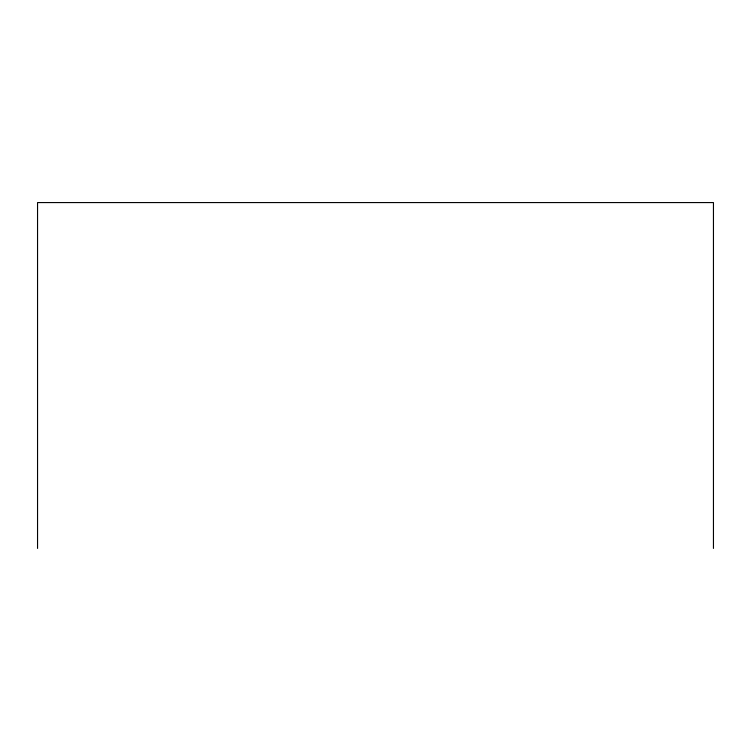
<?xml version="1.0" encoding="UTF-8"?>
<svg xmlns="http://www.w3.org/2000/svg" width="751" height="751" viewBox="0 0 751 751"><rect width="100%" height="100%" fill="white"/><g stroke="black" fill="none" stroke-linecap="round" stroke-linejoin="round"><path stroke-width="1.13" d="M713.45 548.427L713.45 202.573L37.55 202.573L37.55 548.427"/></g></svg>
